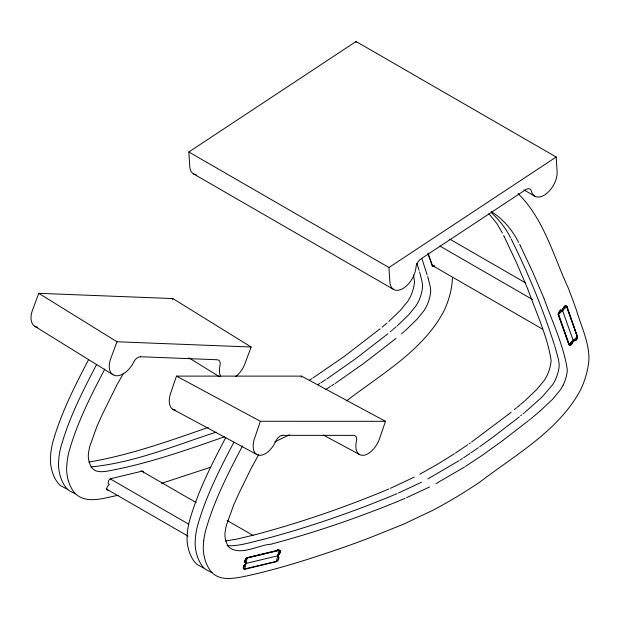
<?xml version="1.0" encoding="UTF-8"?>
<svg xmlns="http://www.w3.org/2000/svg" width="620" height="620" viewBox="0 0 620 620"><rect width="100%" height="100%" fill="white"/><g stroke="black" fill="none" stroke-linecap="round" stroke-linejoin="round"><path stroke-width="0.93" d="M452.375 278.14L452.305 279.976A60.326 34.828 -60 0 1 443.874 311.155C422.685 350.959 381.192 374.147 346.572 400.861M414.478 281.713L413.532 274.962M203.724 540.71L203.29 546.143A49.205 28.411 -60 0 0 203.445 551.599C204.166 558.426 206.305 565.269 210.451 570.811A54.242 31.318 -60 0 0 213.691 574.066C221.743 580.436 232.74 578.545 242.056 576.933C277.303 569.586 311.651 558.426 345.627 546.654A1640.086 946.91 -60 0 0 370.45 537.501L404.24 523.877L432.597 510.407A507.579 293.051 -60 0 0 467.139 490.381A497.155 287.037 -60 0 0 480.206 481.794C515.871 454.499 558.573 430.815 580.514 390.042A60.326 34.828 -60 0 0 588.938 358.856C589.031 342.178 581.335 326.639 576.701 310.93A1439.865 831.312 -60 0 0 568.153 287.765C553.342 255.711 543.903 218.906 517.995 193.502M245.629 563.913L245.822 563.053L244.203 562.115M244.768 568.896L247.186 557.954L278.907 550.366L276.442 561.309L244.768 568.896L243.094 567.928M278.054 555.318L279.635 553.652L280.255 551.467L279.744 553.466L277.83 556.194A3.061 1.767 -60 0 1 278.706 558.837A3.061 1.767 -60 0 1 276.117 561.728M282.201 435.349L353.873 435.372A7.649 4.263 -61.7 0 1 356.446 441.207A18.507 10.308 -61.7 0 0 363.359 455.312A18.507 10.308 -61.7 0 0 379.378 439.2L385.477 421.313L301.568 376.138L176.483 376.108L170.384 393.995A18.507 10.308 -61.7 0 0 175.421 410.107M385.477 421.313L260.385 421.282L254.293 439.169A18.507 10.308 -61.7 0 0 259.323 455.282A18.507 10.308 -61.7 0 0 275.853 441.184A7.649 4.263 -61.7 0 1 282.41 435.349M301.188 377.262L301.568 376.138M235.817 376.518A18.507 11.052 -58.2 0 0 244.598 364.653L251.131 347.022L172.887 298.577L38.75 293.322L32.209 310.946A18.507 11.052 -58.2 0 0 37.611 327.275M251.131 347.022L116.994 341.76L110.453 359.391A18.507 11.052 -58.2 0 0 115.855 375.72A18.507 11.052 -58.2 0 0 133.571 362.312A7.649 4.565 -58.2 0 1 140.608 356.748M172.484 299.685L172.887 298.577M563.185 385.082L561.115 388.833A22.149 12.787 -60 0 1 560.72 389.422L552.777 399.071L540.718 410.471M88.598 359.639C74.563 386.469 60.652 413.842 52.545 443.145A67.51 38.975 -60 0 0 50.871 452.461L50.437 457.893A49.205 28.411 -60 0 0 50.592 463.349C51.313 470.177 53.452 477.02 57.598 482.561A54.242 31.318 -60 0 0 60.837 485.817L67.146 489.134M96.712 364.328C82.677 391.15 68.758 418.523 60.659 447.826A67.51 38.975 -60 0 0 58.985 457.142L58.551 462.574A49.205 28.411 -60 0 0 58.698 468.03C59.427 474.858 61.566 481.709 65.712 487.25A54.242 31.318 -60 0 0 68.952 490.505L75.252 493.814M104.819 369.009C90.791 395.839 76.872 423.204 68.773 452.515A67.51 38.975 -60 0 0 67.1 461.83L66.665 467.255A49.205 28.411 -60 0 0 66.813 472.719C67.534 479.539 69.68 486.39 73.819 491.931A54.242 31.318 -60 0 0 77.066 495.186C89.148 503.944 105.036 497.589 118.157 495.326M225.788 437.518C211.498 464.643 197.4 492.357 189.17 522.025A67.51 38.975 -60 0 0 187.504 531.34L187.07 536.773A49.205 28.411 -60 0 0 187.217 542.229C187.938 549.057 190.084 555.908 194.223 561.449A54.242 31.318 -60 0 0 197.47 564.696L203.771 568.013M233.895 442.2C219.612 469.325 205.514 497.046 197.284 526.713A67.51 38.975 -60 0 0 195.61 536.021L195.176 541.454A49.205 28.411 -60 0 0 195.331 546.918C196.052 553.738 198.199 560.589 202.337 566.13A54.242 31.318 -60 0 0 205.584 569.385L211.885 572.694M242.575 445.881C228.021 473.3 213.753 501.363 205.398 531.394A67.51 38.975 -60 0 0 203.724 540.71M123.558 373.186L117.11 384.516L103.16 412.695A9.316 5.379 -60 0 0 102.843 413.276L96.96 426.328L90.063 445.579A39.812 22.986 -60 0 0 88.528 452.84C87.653 458.079 89.079 463.589 92.047 467.945A24.738 14.283 -60 0 0 92.24 468.201C95.519 472.254 101.238 471.967 105.888 471.371C146.475 464.217 185.62 450.407 224.409 436.79M258.718 454.522L251.139 468.449L239.785 491.575A9.316 5.379 -60 0 0 239.475 492.156L233.585 505.207L226.688 524.458A39.812 22.986 -60 0 0 225.161 531.72C224.277 536.959 225.711 542.469 228.672 546.832A24.738 14.283 -60 0 0 228.873 547.08C240.196 556.489 258.54 544.895 270.762 544.236M577.491 336.087L577.569 337.172L567.021 306.598C564.75 303.986 562.805 309.016 562.177 310.635L560.55 309.698M577.298 336.613L569.129 344.48L558.504 314.526L566.664 306.613L564.99 305.652M558.504 314.526L569.129 344.48L573.74 340.008A2.682 1.542 -60 0 0 576.166 339.628A2.682 1.542 -60 0 0 577.22 336.303M573.616 340.458C576.05 342.852 578.762 334.436 576.879 339.062C576.205 341.015 573.973 340.574 572.973 341.078A3.061 1.767 -60 0 1 571.253 344.704A3.061 1.767 -60 0 1 568.773 344.495L558.318 315.038M398.482 324.702L408.859 314.635L415.981 305.854A22.149 12.787 -60 0 0 416.338 305.319L418.446 301.522A29.729 17.166 -60 0 0 422.592 286.394L422.174 282.061L420.081 273.753M406.596 329.383L416.973 319.315L424.096 310.543A22.149 12.787 -60 0 0 424.452 310.008L426.56 306.203A29.729 17.166 -60 0 0 430.706 291.082L430.288 286.742L428.195 278.434M397.978 325.151L396.963 326.05M406.085 329.832L404.418 331.305M388.849 321.369L400.233 310.496L407.875 301.173A22.149 12.787 -60 0 0 408.224 300.638L410.332 296.833A29.729 17.166 -60 0 0 414.478 281.713M524.822 400.822L536.556 389.701L544.5 380.052A22.149 12.787 -60 0 0 544.856 379.517L546.964 375.72A29.729 17.166 -60 0 0 551.11 360.592C547.662 336.831 536.005 312.162 527.775 289.036M395.978 326.911L393.344 329.181M403.767 331.878L402.613 332.87M524.171 401.388L520.924 404.163M540.392 410.758L533.301 416.741M386.965 323.012L382.091 327.135M402.031 333.366L401.458 333.862M392.724 329.701L391.794 330.491M520.304 404.689L517.08 407.371M391.173 331.01L390.205 331.816M525.194 412.06L542.089 397.025L552.614 384.733A22.149 12.787 -60 0 0 552.962 384.206L555.071 380.401A29.729 17.166 -60 0 0 559.225 365.273L558.535 359.67L555.458 348.394M380.122 328.763L344.433 356.329L312.759 378.091M387.895 333.731L356.423 358.159L326.957 378.851M396.01 338.412L364.537 362.84L335.071 383.532M516.413 407.929L514.36 409.603M524.52 412.61L523.156 413.726M532.634 417.291L531.27 418.415M530.588 418.965L529.186 420.104M521.777 414.85L520.722 415.702M528.48 420.678L502.603 440.65M511.19 412.161L508.64 414.199M519.304 416.841L516.755 418.88M508.276 414.486L471.549 442.068M516.39 419.167L494.489 435.969M494.132 436.232L489.172 439.89M502.239 440.921L482.841 454.902L465.612 466.341M488.824 440.146L479.663 446.757M470.278 442.967L469.053 443.827M478.392 447.656L471.138 452.678M467.837 444.68L455.468 453.05M469.96 453.483L463.582 457.731M188.837 151.977L356.058 41.493L556.171 157.023L557.155 172.298A18.507 10.687 -60 0 1 545.794 194.161A18.507 10.687 -60 0 1 531.371 191.131A7.649 4.418 -60 0 0 525.729 189.658L420.941 258.897A7.649 4.418 -60 0 0 415.95 267.39A18.507 10.687 -60 0 1 403.085 288.447A18.507 10.687 -60 0 1 389.933 282.782L388.949 267.514L188.837 151.977L189.828 167.253A18.507 10.687 -60 0 0 196.23 174.763M388.949 267.514L556.171 157.023M325.818 379.595L322.958 381.44M333.924 384.276L331.646 385.756M454.328 453.793L438.1 463.907L419.771 474.238M462.443 458.475L460.156 459.955M322.439 381.773L320.865 382.772M330.545 386.462L325.74 389.492M459.064 460.66L427.885 478.919M311.713 378.75L309.519 380.122M319.827 383.431L317.634 384.811M464.566 467L436 483.608M414.268 477.121L390.399 488.304M421.522 482.236L398.513 492.985M429.637 486.925L406.627 497.674M289.447 434.86L274.637 441.897M388.903 488.947L380.75 492.357M397.009 493.629L388.864 497.046M405.124 498.317L396.978 501.727M380.3 492.543C339.458 509.206 297.608 523.458 254.96 534.758M388.415 497.232L381.982 499.836M396.521 501.913L390.089 504.517M381.509 500.022C342.852 515.468 303.32 528.79 263.074 539.447M389.624 504.711C350.966 520.157 311.434 533.471 271.188 544.128M208.181 427.42C169.144 441.068 129.774 455.103 88.9 462.086M216.295 432.109C175.22 445.369 134.075 462.861 90.799 466.914M161.541 483.352L209.002 467.775A1640.086 946.91 -60 0 0 210.699 467.17M247.535 557.519L278.698 550.048C280.418 550.103 281.736 552.335 278.737 550.041M254.533 534.874L237.072 539.059L225.386 540.989M262.647 539.555C250.999 542.12 239.25 546.313 227.168 545.763M245.985 563.417L277.667 555.838M244.954 569.199L276.117 561.728M140.383 356.74L217.24 359.755A7.649 4.565 -58.2 0 1 219.999 365.707A18.507 11.052 -58.2 0 0 220.565 376.177M491.149 211.614C503.084 218.767 512.329 230.004 518.599 242.374M323.245 435L359.685 454.615M176.483 376.108L260.385 421.282M172.841 409.27L256.742 454.445M523.9 189.898L534.789 196.183M449.725 239.103L525.737 282.983M439.898 246.047L532.611 299.576M432.148 265.391L542.407 329.042M193.308 173.77L393.421 289.308M141.089 470.797L196.215 502.626M227.121 520.467L253.014 535.417M277.233 549.398L278.907 550.366M110.205 478.865L188.72 524.195M106.113 488.847L187.969 536.106M188.891 357.833L219.364 376.697M38.75 293.322L116.994 341.76M34.844 326.329L113.088 374.774M491.637 212.939C499.216 220.061 505.912 228.299 510.493 237.692M488.87 213.621L496.922 223.634L502.378 233.004M511.097 238.878L511.492 239.653M519.607 244.334L520.281 245.683M511.764 240.188L512.174 241.002M503.649 235.507L504.06 236.313M520.42 245.954L532.704 272.017L543.887 298.127M512.306 241.265C528.845 274.776 543.12 309.426 554.427 345.053M504.192 236.584L516.476 262.655L527.667 288.765M544.004 298.406C552.211 321.672 563.82 345.743 567.331 369.962A29.729 17.166 -60 0 1 563.177 385.082M567.021 306.598C565.355 304.257 562.565 307.969 562.821 310.015M577.305 336.544L566.664 306.613L577.197 336.513M562.58 310.566L573.213 340.543M428.04 253.092L432.396 265.368A2.682 1.542 -60 0 0 434.318 265.732M428.025 254.006L432.14 265.616A3.061 1.767 -60 0 0 434.325 266.042M421.848 258.463L427.157 274.916M416.911 263.368L419.05 270.235M554.668 345.828L555.241 347.68M427.653 276.567L428.032 277.861M419.539 271.885L419.918 273.18M356.058 41.493L356.12 42.447M572.679 341.031A2.682 1.542 -60 0 1 571.299 344.348A2.682 1.542 -60 0 1 569.028 344.247M563.115 310.054A2.682 1.542 -60 0 1 564.495 306.745A2.682 1.542 -60 0 1 566.765 306.846M558.573 314.79A2.682 1.542 -60 0 1 559.628 311.457A2.682 1.542 -60 0 1 562.053 311.085M243.939 566.913A2.294 1.325 -60 0 1 244.001 566.618M279.651 552.141A2.294 1.325 -60 0 1 279.589 552.428M276.195 561.387A2.682 1.542 -60 0 0 278.496 558.721A2.682 1.542 -60 0 0 277.512 556.535L277.822 555.117A2.682 1.542 -60 0 0 279.946 552.188A2.682 1.542 -60 0 0 278.628 550.389L247.458 557.861A2.682 1.542 -60 0 0 245.156 560.527A2.682 1.542 -60 0 0 246.14 562.712M245.032 568.858A2.682 1.542 -60 0 1 243.706 567.052A2.682 1.542 -60 0 1 245.83 564.13M143.631 472.758A3.061 1.767 -60 0 0 142.073 471.169L110.91 478.632A3.061 1.767 -60 0 0 108.314 481.531A3.061 1.767 -60 0 0 109.19 484.174L109.004 485.034A3.061 1.767 -60 0 0 106.795 488.405A3.061 1.767 -60 0 0 108.322 490.319M558.202 314.239L558.294 314.968L558.457 312.968L559.736 311.023L561.069 310.279L562.139 310.597L561.038 310.287L559.736 311.023L558.202 314.239M243.397 567.649L243.769 568.881L244.776 569.23L243.691 568.78L243.428 567.238L244.156 565.363L245.504 563.983L244.04 565.548L243.397 567.649M244.768 561.457L245.032 562.565L245.822 563.053L244.853 562.185L244.931 560.464L245.954 558.597L247.465 557.535L245.613 559.038L244.768 561.457"/></g></svg>
